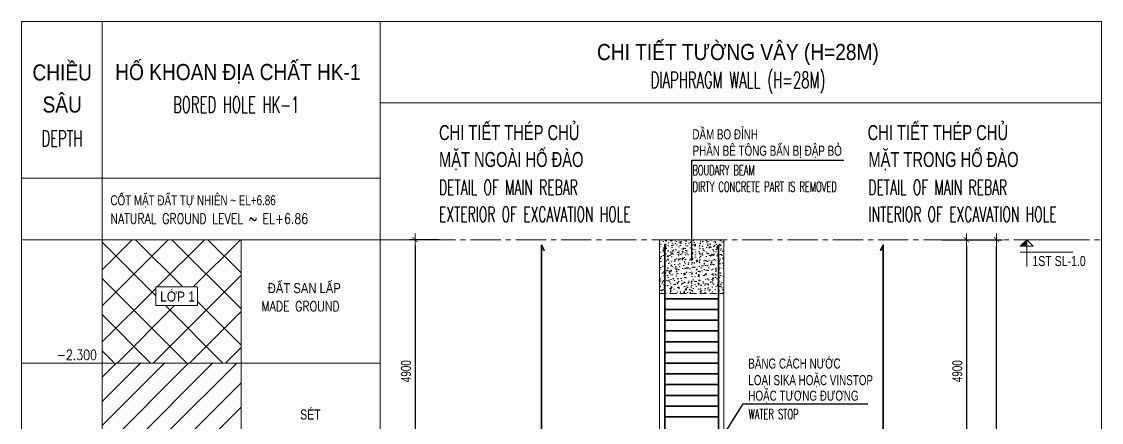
# Model space of a CAD drawing. Header units: millimetres. Extents: x -642477 to 1168880, y -27982 to 330379.
# Drawn here: x 484660 to 504781, y 96444 to 103911 of the extents above; entities that cross this region are included whole.
import ezdxf
from ezdxf.enums import TextEntityAlignment as Align

# ---------------------------------------------------------------- set-up
doc = ezdxf.new("R2010")
doc.units = ezdxf.units.MM
for name, pattern in [('CENTER2', [1.125, 0.75, -0.125, 0.125, -0.125]), ('HIDDEN', [0.375, 0.25, -0.125]), ('HIDDEN2', [4.762499999999999, 3.175, -1.5875])]:
    doc.linetypes.add(name, pattern=pattern)
doc.layers.get('Defpoints').update_dxf_attribs({"color": 151, "lineweight": 9})
for name, color, linetype, lineweight in [('NDC_S_ANNO', 7, 'Continuous', 20), ('NDC_S_AXIS', 5, 'CENTER2', 13), ('NDC_S_CONTINUOUS', 3, 'Continuous', 20), ('NDC_S_DIM', 1, 'Continuous', 15), ('NDC_S_ENG TEXT', 2, 'Continuous', 20), ('NDC_S_ENG TITLE', 3, 'Continuous', 20), ('NDC_S_FOUNDATION NAME', 7, 'Continuous', 20), ('NDC_S_HATCH MATERIAL', 8, 'Continuous', 13), ('NDC_S_HIDDEN', 8, 'HIDDEN2', 13), ('NDC_S_LEADER', 1, 'Continuous', 15), ('NDC_S_LEVEL TEXT', 7, 'Continuous', 20), ('NDC_S_REBAR', 4, 'Continuous', 35), ('NDC_S_TEXT SYMBOL', 7, 'Continuous', 20), ('NDC_S_VN TEXT', 7, 'Continuous', 20), ('NDC_S_VN TITLE', 6, 'Continuous', 35), ('rev_20200806', 1, 'Continuous', 20)]:
    doc.layers.add(name, color=color, linetype=linetype, lineweight=lineweight)
doc.layers.get('rev_20200806').off()
doc.styles.add('NDC_ANNO', font='', dxfattribs={"width": 0.8})
doc.styles.add('NDC_ARIAL', font='arial.ttf', dxfattribs={"width": 0.85})
doc.styles.add('NDC_DIM', font='', dxfattribs={"width": 0.75})
doc.styles.add('NDC_EN TXT', font='romans.shx', dxfattribs={"width": 0.8})
doc.styles.add('NDC_ROMANS', font='romans.shx', dxfattribs={"width": 0.8, "bigfont": 'vns.shx'})
doc.styles.get('NDC_ANNO').set_extended_font_data('Dotum')
doc.styles.get('NDC_DIM').set_extended_font_data('Dotum')
doc.dimstyles.new('NDC_dim_25', dxfattribs={"dimscale": 25, "dimtxt": 2.2, "dimasz": 1.5, "dimexe": 1.5, "dimexo": 2.5, "dimgap": 1, "dimtad": 1, "dimdec": 0, "dimzin": 0, "dimdsep": 46, "dimtxsty": 'NDC_DIM', "dimblk": 'DIMMARK', "dimcen": 0.09, "dimdle": 1.2, "dimclrd": 1, "dimclre": 1, "dimclrt": 3, "dimadec": 0, "dimazin": 0, "dimtfac": 1, "dimtdec": 0, "dimtix": 1, "dimtofl": 0, "dimtmove": 0, "dimatfit": 3, "dimfxl": 6, "dimfxlon": 1, "dimtolj": 1, "dimtzin": 0, "dimarcsym": 0})
doc.dimstyles.new('NDC_dim_75', dxfattribs={"dimscale": 75, "dimtxt": 2.5, "dimasz": 1.5, "dimexe": 1.5, "dimexo": 2.5, "dimgap": 1, "dimtad": 1, "dimdec": 0, "dimzin": 0, "dimdsep": 46, "dimtxsty": 'NDC_DIM', "dimblk": 'DIMMARK', "dimcen": 0.09, "dimdle": 1.2, "dimclrd": 1, "dimclre": 1, "dimclrt": 3, "dimadec": 0, "dimazin": 0, "dimtfac": 1, "dimtdec": 0, "dimtix": 1, "dimtofl": 0, "dimtmove": 0, "dimatfit": 3, "dimfxl": 6, "dimfxlon": 1, "dimtolj": 1, "dimtzin": 0, "dimarcsym": 0})

# ---------------------------------------------------------------- blocks, each defined once
blk = doc.blocks.new('*U889')
at = {"layer": 'NDC_S_REBAR', "ltscale": 80}
blk.add_line((-500, 0), (500, 0), dxfattribs=at)
blk = doc.blocks.new('*U890')
at = {"layer": 'NDC_S_DIM', "color": 0, "linetype": 'ByBlock', "lineweight": -2, "transparency": 16777216}
for p in [(1.347111479062089e-13, 2200), (1.224646799147353e-13, 2000), (1.102182119232618e-13, 1800), (9.797174393178826e-14, 1600), (8.572527594031473e-14, 1400), (7.347880794884119e-14, 1200), (6.123233995736766e-14, 1000), (4.898587196589413e-14, 800), (3.673940397442059e-14, 600), (2.449293598294706e-14, 400), (1.224646799147353e-14, 200), (0, 0)]:
    blk.add_blockref('*U889', p, dxfattribs=at)
blk = doc.blocks.new('DIMMARK')
at = {"layer": 'NDC_S_DIM', "color": 1}
blk.add_line((-1.5, 0), (1, 0), dxfattribs=at)
at = {"layer": 'NDC_S_DIM', "color": 2, "const_width": 0.1}
blk.add_lwpolyline([(-0.4242640687119285, -0.4242640687119285), (0.4242640687119285, 0.4242640687119285)], dxfattribs=at)
blk = doc.blocks.new('*D891')
at = {"layer": 'Defpoints', "color": 0, "ltscale": 100, "transparency": 16777216}
for p in [(498860.3617356421, 99848.07378612804), (498860.3617356421, 94948.073786128), (502265.8862308061, 94948.073786128)]:
    blk.add_point(p, dxfattribs=at)
at = {"layer": 'NDC_S_DIM', "color": 1, "lineweight": -2, "ltscale": 100, "transparency": 16777216}
for p, q in [((501815.8862308061, 99848.07378612804), (502378.3862308061, 99848.07378612804)), ((502265.8862308061, 99735.57378612804), (502265.8862308061, 95060.573786128)), ((501815.8862308061, 94948.073786128), (502378.3862308061, 94948.073786128))]:
    blk.add_line(p, q, dxfattribs=at)
at = {"layer": 'NDC_S_DIM', "color": 1, "lineweight": -2, "ltscale": 100, "transparency": 16777216, "xscale": 112.5, "yscale": 112.5, "zscale": 112.5}
for p, rotation in [((502265.8862308061, 99848.07378612804), 90), ((502265.8862308061, 94948.073786128), 270)]:
    blk.add_blockref('DIMMARK', p, dxfattribs=dict(at, rotation=rotation))
at = {"layer": 'NDC_S_DIM', "color": 3, "ltscale": 100, "transparency": 16777216, "insert": (502097.0090259213, 97398.07378612785), "char_height": 187.5, "attachment_point": 5, "rotation": 90, "style": 'NDC_DIM'}
blk.add_mtext('\\A1;4900', dxfattribs=at)
blk = doc.blocks.new('*D894')
at = {"layer": 'Defpoints', "color": 0, "ltscale": 100, "transparency": 16777216}
for p in [(498860.3617356421, 99848.07378612804), (502828.3862308061, 99848.07378612804), (498860.3617356421, 71848.073786128)]:
    blk.add_point(p, dxfattribs=at)
at = {"layer": 'NDC_S_DIM', "color": 1, "lineweight": -2, "ltscale": 100, "transparency": 16777216}
for p, q in [((502378.3862308061, 99848.07378612804), (502940.8862308061, 99848.07378612804)), ((502828.3862308061, 71960.573786128), (502828.3862308061, 99735.57378612804)), ((502378.3862308061, 71848.073786128), (502940.8862308061, 71848.073786128))]:
    blk.add_line(p, q, dxfattribs=at)
at = {"layer": 'NDC_S_DIM', "color": 1, "lineweight": -2, "ltscale": 100, "transparency": 16777216, "xscale": 112.5, "yscale": 112.5, "zscale": 112.5}
for p, rotation in [((502828.3862308061, 99848.07378612804), 90), ((502828.3862308061, 71848.073786128), 270)]:
    blk.add_blockref('DIMMARK', p, dxfattribs=dict(at, rotation=rotation))
at = {"layer": 'NDC_S_DIM', "color": 3, "ltscale": 100, "transparency": 16777216, "insert": (502659.5090259213, 85848.07378612785), "char_height": 187.5, "attachment_point": 5, "rotation": 90, "style": 'NDC_DIM'}
blk.add_mtext('\\A1;28000', dxfattribs=at)
blk = doc.blocks.new('*D896')
at = {"layer": 'Defpoints', "color": 0, "ltscale": 100, "transparency": 16777216}
for p in [(492906.2337682868, 99848.07378612798), (491992.109754773, 94948.073786128), (492906.2337682868, 94948.073786128)]:
    blk.add_point(p, dxfattribs=at)
at = {"layer": 'NDC_S_DIM', "color": 1, "lineweight": -2, "ltscale": 100, "transparency": 16777216}
for p, q in [((492442.109754773, 99848.07378612798), (491879.609754773, 99848.07378612798)), ((491992.109754773, 99735.57378612798), (491992.109754773, 95060.573786128)), ((492442.109754773, 94948.073786128), (491879.609754773, 94948.073786128))]:
    blk.add_line(p, q, dxfattribs=at)
at = {"layer": 'NDC_S_DIM', "color": 1, "lineweight": -2, "ltscale": 100, "transparency": 16777216, "xscale": 112.5, "yscale": 112.5, "zscale": 112.5}
for p, rotation in [((491992.109754773, 99848.07378612798), 90), ((491992.109754773, 94948.073786128), 270)]:
    blk.add_blockref('DIMMARK', p, dxfattribs=dict(at, rotation=rotation))
at = {"layer": 'NDC_S_DIM', "color": 3, "ltscale": 100, "transparency": 16777216, "insert": (491823.2325498882, 97398.07378612782), "char_height": 187.5, "attachment_point": 5, "rotation": 90, "style": 'NDC_DIM'}
blk.add_mtext('\\A1;4900', dxfattribs=at)
blk = doc.blocks.new('kata_block_CT')
at = {"layer": 'NDC_S_ANNO'}
blk.add_hatch(color=3, dxfattribs=at).paths.add_polyline_path([(0, 1.596954857557648), (-1.612010908633238, 1.596954857557648), (0, 0)])
at = {"layer": 'NDC_S_ANNO', "ltscale": 50}
h = blk.add_hatch(dxfattribs=at)
h.set_pattern_fill('ANSI31', color=256, scale=1.406250541793835, style=0)
h.set_pattern_definition([(45.00000000000001, (0, 5.456968210637569e-12), (-3.157122508925224, 3.157122508925225), [])])
h.paths.add_polyline_path([(0, 1.596954857557648), (0, 0), (1.612010908924276, 1.596954857557648)])
for p, q in [((-1.592704896858777, 3.140833880479477), (11.46947077315417, 3.140833880479477)), ((11.56125648126181, 5.456968210637569e-12), (-1.63869572513795, 5.456968210637569e-12))]:
    blk.add_line(p, q, dxfattribs=at)
for points in [[(0, 6.69495074864426), (0, 0)], [(0, 0), (-1.612010908924276, 1.596954857557648), (0, 1.596954857557648)], [(0, 0), (1.612010908924276, 1.596954857557648), (0, 1.596954857557648)]]:
    blk.add_lwpolyline(points, dxfattribs=at)
at = {"layer": 'NDC_S_ANNO', "color": 8, "ltscale": 50}
blk.add_lwpolyline([(0, 0), (-1.612010908633238, 1.596954857557648), (0, 1.596954857557648)], dxfattribs=at)
at = {"layer": 'NDC_S_TEXT SYMBOL', "color": 3, "style": 'NDC_ANNO', "width": 0.8}
blk.add_attdef('CT', (1.409564409346785, 4.068271311703938), '', height=2.5, dxfattribs=at)
blk = doc.blocks.new('hk1')
at = {"layer": 'NDC_S_HATCH MATERIAL', "ltscale": 100}
h = blk.add_hatch(dxfattribs=at)
h.set_pattern_fill('ANSI37', color=256, scale=150, angle=90)
h.set_pattern_definition([(135, (178280.0632281844, 324162.6400763493), (-336.7596045400933, -336.7596045400932), []), (225, (178280.0632281844, 324162.6400763493), (336.7596045400932, -336.7596045400933), [])])
h.paths.add_polyline_path([(4089.456360397162, -4062.71548942331), (1499.999999999942, -4062.71548942331), (1499.999999999905, -6362.715489431801), (4089.456360397126, -6362.715489431859)])
h.paths.add_polyline_path([(2498.891214473872, -5290.155206255717), (2498.891214473872, -4943.788661424987), (3277.296929632546, -4943.788661424987), (3277.296929632546, -5290.155206255717)], flags=16)
h = blk.add_hatch(dxfattribs=at)
h.set_pattern_fill('ANSI31', color=256, scale=100)
h.set_pattern_definition([(45, (58959.74348190599, -110349.5163263308), (-224.5064030267288, 224.5064030267288), [])])
h.paths.add_polyline_path([(4089.456360397133, -6362.715489431859), (1499.999999999913, -6362.715489431801), (1499.999999999847, -9462.715489431917), (4089.456360397067, -9462.715489431917)])
h.paths.add_polyline_path([(2498.891214473872, -8015.737188678875), (2498.891214473872, -7669.370643848146), (3277.296929632546, -7669.370643848146), (3277.296929632546, -8015.737188678875)], flags=16)
at = {"layer": 'NDC_S_CONTINUOUS'}
for p, q in [((-7.712515071034431e-10, -40177.9959513066), (0, 0)), ((1499.999999999236, -40177.99595130658), (1500.000000000029, 0)), ((6678.912720793684, -40177.99595130654), (6678.912720794528, 0)), ((6678.912720794411, -4062.71548942331), (-1.164153218269348e-10, -4062.71548942331)), ((4089.456360396398, -40177.99595130657), (4089.456360397162, -4062.715489423485)), ((6678.912720794411, -6362.715489431866), (-1.164153218269348e-10, -6362.715489431808)), ((1499.999999999418, -6362.715489431866), (299.9999999998545, -6362.715489431866))]:
    blk.add_line(p, q, dxfattribs=at)
for points in [[(0, 0), (6678.912720794528, 0)], [(6678.912720794469, -2913.715489425696), (-8.731149137020111e-11, -2913.715489425696)]]:
    blk.add_lwpolyline(points, dxfattribs=at)
at = {"layer": 'NDC_S_DIM'}
blk.add_lwpolyline([(2498.891214473872, -4943.788661424987), (3277.296929632546, -4943.788661424987), (3277.296929632546, -5290.155206255717), (2498.891214473872, -5290.155206255717)], close=True, dxfattribs=at)
at = {"layer": 'NDC_S_ENG TEXT', "style": 'NDC_ROMANS', "width": 0.8}
blk.add_text('-2.300', height=187.5, dxfattribs=at).set_placement((1404.325280820834, -6209.440236841096), align=Align.MIDDLE_RIGHT)
at = {"layer": 'NDC_S_ENG TITLE', "style": 'NDC_EN TXT', "width": 0.6}
for s, p in [('BORED HOLE HK-1', (3998.902259346098, -1547.018299661693)), ('DEPTH', (750.7879985681211, -2175.923924109535))]:
    blk.add_text(s, height=300, dxfattribs=at).set_placement(p, align=Align.MIDDLE)
at = {"layer": 'NDC_S_FOUNDATION NAME', "style": 'NDC_ARIAL', "width": 0.7}
blk.add_text('CỐT MẶT ĐẤT TỰ NHIÊN ~ EL+6.86', height=187.5, dxfattribs=at).set_placement((1655.337186704041, -3422.341979319928))
at = {"layer": 'NDC_S_VN TEXT', "style": 'NDC_EN TXT', "width": 0.8}
blk.add_text('NATURAL GROUND LEVEL ~ EL+6.86', height=187.5, dxfattribs=at).set_placement((1655.337186704041, -3765.255699448986))
at = {"layer": 'NDC_S_VN TEXT'}
for s, style, width, p in [('ĐẤT SAN LẤP', 'NDC_ARIAL', 0.8, (4586.130956712848, -4964.402570695267)), ('MADE GROUND', 'NDC_EN TXT', 0.8, (4466.909072288545, -5303.583594648924)), ('SÉT', 'NDC_ARIAL', 0.75, (5190.488821791281, -7319.95032991952))]:
    blk.add_text(s, height=187.5, dxfattribs=dict(at, style=style, width=width)).set_placement(p, align=Align.MIDDLE_LEFT)
at = {"layer": 'NDC_S_VN TITLE', "style": 'NDC_ARIAL', "width": 0.85}
for s, height, p in [('CHIỀU', 300, (756.4990233539138, -903.922225640621)), ('HỐ KHOAN ĐỊA CHẤT HK-1', 300, (4030.533256297, -927.3362227746984)), ('SÂU', 300, (756.4990233539138, -1505.468911471311)), ('LỚP 1', 187.5, (2906.215072500869, -5097.815412878219))]:
    blk.add_text(s, height=height, dxfattribs=at).set_placement(p, align=Align.MIDDLE)

msp = doc.modelspace()

# ---------------------------------------------------------------- hatches: boundary and pattern name
at = {"layer": 'NDC_S_HATCH MATERIAL', "ltscale": 100}
h = msp.add_hatch(dxfattribs=at)
h.set_pattern_fill('AR-CONC', color=256)
h.set_pattern_definition([(49.99999999999999, (616151.9744105397, 427166.7207528371), (182.184668996004, -15.93908553890309), [19.05, -209.55]), (355, (616151.9744105397, 427166.7207528371), (-35.24342142496934, 191.0568452390351), [15.24, -167.64058417]), (100.4514447, (616167.1564175396, 427165.3924993371), (146.9412470903533, 175.1177519121951), [16.19000879999999, -178.0902445999999]), (46.18420000000002, (616151.9744105397, 427217.5207528371), (271.0790408921299, -42.04232793272715), [28.57499999999995, -314.3249999999992]), (96.63555760999992, (616174.5643105396, 427214.0172528371), (237.404134051503, 247.4261245977215), [24.28502314, -267.13560816]), (351.1841511700001, (616151.9744105397, 427217.5207528371), (237.404134064977, 247.4261245855326), [22.85996707, -251.45973192]), (21, (616177.3744105396, 427204.8207528371), (151.6143912691325, -102.2651981870876), [19.05, -209.55]), (326.0000000000001, (616177.3744105396, 427204.8207528371), (61.80202834764707, 184.1879661223193), [15.24, -167.64]), (71.45144499999999, (616190.0089431396, 427196.2986529371), (213.4164192787161, 81.92276888590524), [16.1900088, -178.0899376]), (37.50000000000001, (616151.9744105397, 427166.7207528371), (3.088603250591817, 84.55503887315311), [0, -165.608, 0, -170.18, 0, -168.275]), (7.499999999999999, (616151.9744105397, 427166.7207528371), (66.81966251030575, 100.1805748181195), [0, -97.02799999999999, 0, -161.798, 0, -64.135]), (327.5, (616095.3324105397, 427166.7207528371), (135.5905951668714, -5.728743992673444), [0, -63.5, 0, -198.12, 0, -262.89]), (317.5, (616069.9324105396, 427166.7207528371), (148.129181386018, 25.42649103333303), [0, -82.55, 0, -131.572, 0, -186.69])])
h.paths.add_polyline_path([(497747.886737896, 99848.07378612798), (496547.886737896, 99848.07378612798), (496547.886737896, 98848.07378612798), (497747.886737896, 98848.07378612798)])

# ---------------------------------------------------------------- linework, layer by layer
at = {"layer": 'NDC_S_AXIS', "ltscale": 750}
msp.add_line((491339.3130903699, 99848.07378612798), (504781.4103809138, 99848.07378612798), dxfattribs=at)
at = {"layer": 'NDC_S_CONTINUOUS', "ltscale": 100}
for p, q in [((491339.31309037, 103910.7892755513), (504781.4103809138, 103910.7892755513)), ((504781.4103809138, 103910.7892755513), (504781.4103809138, 63732.79332424474)), ((491339.3130903699, 102395.1439380646), (504781.4103809138, 102395.1439380648))]:
    msp.add_line(p, q, dxfattribs=at)
msp.add_lwpolyline([(497747.886737896, 84148.07378612798), (497747.886737896, 71848.07378612798), (496547.886737896, 71848.07378612798), (496547.886737896, 99848.07378612798), (497747.886737896, 99848.07378612798), (497747.886737896, 94948.07378612798)], dxfattribs=at)
at = {"layer": 'NDC_S_HIDDEN', "linetype": 'HIDDEN', "ltscale": 500}
msp.add_line((496547.886737896, 98848.07378612798), (497747.886737896, 98848.07378612798), dxfattribs=at)
at = {"layer": 'NDC_S_REBAR', "ltscale": 80}
for points in [[(494415.4115692961, 88188.9858050183), (494346.8430802318, 88048.07378612798), (494346.8430802318, 99748.07378612798), (494397.5650043015, 99638.12583984104)], [(496672.886737896, 72023.07378612798), (496647.886737896, 71948.07378612798), (496647.886737896, 99748.07378612798), (496672.886737896, 99673.07378612798)], [(497622.886737896, 72023.07378612798), (497647.886737896, 71948.07378612798), (497647.886737896, 99748.07378612798), (497622.886737896, 99673.07378612798)], [(500646.0257861274, 88188.9858050183), (500714.5942751918, 88048.07378612798), (500714.5942751918, 99748.07378612798), (500663.8723511221, 99638.12583984104)]]:
    msp.add_lwpolyline(points, dxfattribs=at)

# ---------------------------------------------------------------- block references
at = {"layer": 'NDC_S_DIM', "xscale": -1, "rotation": 180}
msp.add_blockref('*U890', (497147.886737896, 98748.07378612798), dxfattribs=at)
at = {"layer": 'NDC_S_VN TEXT'}
ref = msp.add_blockref('kata_block_CT', (503390.0001407012, 99848.07378612825), dxfattribs=dict(at, xscale=-75, yscale=75, zscale=75, rotation=180))
ref.add_attrib('CT', '1ST SL-1.0', (503495.7174714022, 99356.47107682782), dxfattribs={"layer": 'NDC_S_TEXT SYMBOL', "color": 3, "height": 187.5, "style": 'NDC_ANNO', "width": 0.8})
at = {"layer": 'rev_20200806'}
msp.add_blockref('hk1', (484660.4003695754, 103910.7892755513), dxfattribs=at)

# ---------------------------------------------------------------- texts
at = {"layer": 'NDC_S_ENG TITLE', "style": 'NDC_EN TXT', "width": 0.6}
msp.add_text('DIAPHRAGM WALL (H=28M)', height=300, dxfattribs=at).set_placement((498008.021279174, 102802.3135720142), align=Align.MIDDLE)
for s, height, p in [('BOUDARY BEAM', 187.5, (497159.3945096091, 101140.7307366743)), ('DETAIL OF MAIN REBAR', 280, (492437.8182788792, 100822.0977137004)), ('DIRTY CONCRETE PART IS REMOVED', 187.5, (497164.1431218486, 100835.1544860933)), ('DETAIL OF MAIN REBAR', 280, (500439.1957265669, 100822.0977137004)), ('EXTERIOR OF EXCAVATION HOLE', 280, (492437.8182788792, 100321.0912509603)), ('INTERIOR OF EXCAVATION HOLE', 280, (500439.1957265669, 100321.0912509603)), ('WATER STOP', 187.5, (498206.9735598761, 96598.12494600976))]:
    msp.add_text(s, height=height, dxfattribs=at).set_placement(p, align=Align.MIDDLE_LEFT)
at = {"layer": 'NDC_S_LEVEL TEXT', "style": 'NDC_ARIAL', "width": 0.7}
for s, height, p in [('CHI TIẾT THÉP CHỦ', 280, (492437.8182788792, 101842.7789362209)), ('CHI TIẾT THÉP CHỦ', 280, (500424.8546713591, 101842.7789362209)), ('DẦM BO ĐỈNH', 187.5, (497159.3945096091, 101811.1187986042)), ('PHẦN BÊ TÔNG BẨN BỊ ĐẬP BỎ', 187.5, (497164.1431218486, 101505.5425480232)), ('MẶT NGOÀI HỐ ĐÀO', 280, (492437.8182788792, 101341.7724734808)), ('MẶT TRONG HỐ ĐÀO', 280, (500439.1957265669, 101341.7724734808)), ('BĂNG CÁCH NƯỚC', 187.5, (498202.4476341986, 97540.2695963354)), ('LOẠI SIKA HOẶC VINSTOP', 187.5, (498202.4476341986, 97231.62932423821)), ('HOẶC TƯƠNG ĐƯƠNG', 187.5, (498202.4476341986, 96942.27803551352))]:
    msp.add_text(s, height=height, dxfattribs=at).set_placement(p, align=Align.MIDDLE_LEFT)
at = {"layer": 'NDC_S_VN TITLE', "style": 'NDC_ARIAL', "width": 0.85}
msp.add_text('CHI TIẾT TƯỜNG VÂY (H=28M)', height=300, dxfattribs=at).set_placement((498008.0212791741, 103344.3107642892), align=Align.MIDDLE)

# ---------------------------------------------------------------- dimensions: what is measured, and where the dimension line sits
at = {"layer": 'NDC_S_DIM', "ltscale": 100}
for base, p1, p2, picture, middle in [((491992.109754773, 94948.073786128), (492906.2337682865, 99848.07378612792), (492906.2337682865, 94948.07378612798), '*D896', (491823.2325498882, 97398.07378612782)), ((502265.8862308061, 94948.073786128), (498860.3617356418, 99848.07378612798), (498860.3617356418, 94948.07378612798), '*D891', (502097.0090259213, 97398.07378612785)), ((502828.3862308061, 99848.07378612804), (498860.3617356418, 71848.07378612798), (498860.3617356418, 99848.07378612798), '*D894', (502659.5090259213, 85848.07378612785))]:
    dim = msp.add_linear_dim(base=base, p1=p1, p2=p2, angle=90, dimstyle='NDC_dim_75', dxfattribs=at)
    dim.commit()
    dim.dimension.update_dxf_attribs({"geometry": picture, "text_midpoint": middle})

# ---------------------------------------------------------------- leaders
msp.add_leader([(497147.886737896, 99483.56619010023), (497147.886737896, 101326.6692040364), (499979.9499598168, 101326.6692040364)], dimstyle='NDC_dim_75', override={"dimasz": 3, "dimgap": 1, "dimtad": 0, "dimldrblk": 'DotSmall'}, dxfattribs=at)
at = {"layer": 'NDC_S_LEADER'}
msp.add_leader([(497147.886737896, 95267.42222364739), (498105.0304480909, 96791.81044977489), (500429.5768062575, 96791.81044977489)], dimstyle='NDC_dim_25', override={"dimasz": 4.5}, dxfattribs=at)

doc.saveas('drawing.dxf')
